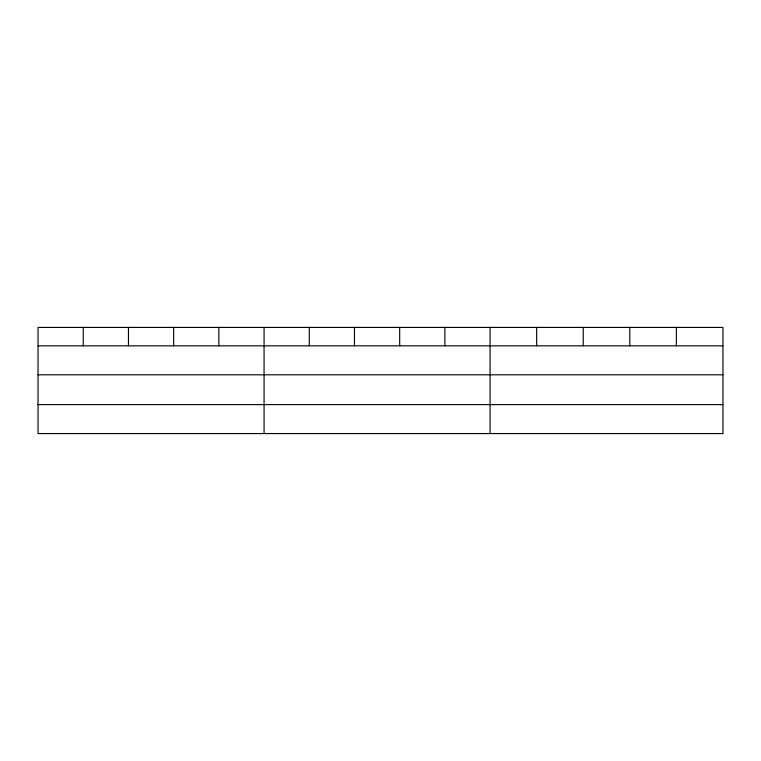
<?xml version="1.0" encoding="UTF-8"?>
<svg xmlns="http://www.w3.org/2000/svg" width="761" height="761" viewBox="0 0 761 761"><rect width="100%" height="100%" fill="white"/><g stroke="black" fill="none" stroke-linecap="round" stroke-linejoin="round"><path stroke-width="1.14" d="M722.95 374.793L722.95 327.43L38.05 327.43L38.05 433.57L722.95 433.57L722.95 374.793L38.05 374.793M38.05 345.836L722.95 345.836M38.05 404.614L722.95 404.614M676.377 327.43L676.377 345.836M629.804 327.43L629.804 345.836M583.23 327.43L583.23 345.836M536.657 327.43L536.657 345.836M490.084 327.43L490.084 433.57M444.881 327.43L444.881 345.836M399.677 327.43L399.677 345.836M354.474 327.43L354.474 345.836M309.27 327.43L309.27 345.836M264.067 327.43L264.067 433.57M218.864 327.43L218.864 345.836M173.66 327.43L173.66 345.836M128.457 327.43L128.457 345.836M83.253 327.43L83.253 345.836"/></g></svg>
